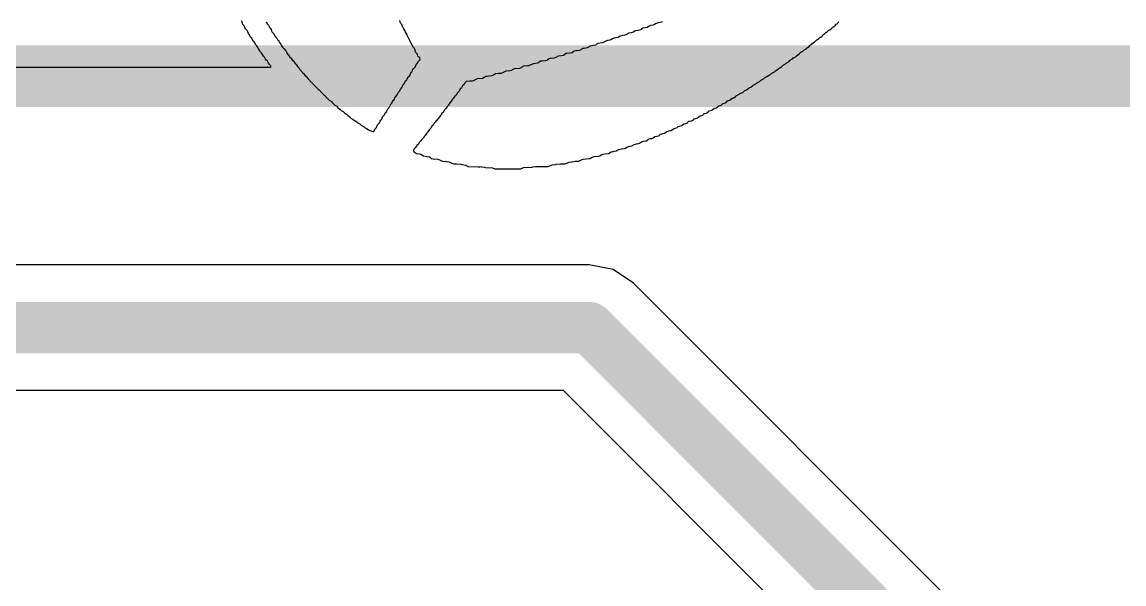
# Model space of a CAD drawing. Header units: inches. Extents: x -48 to 200, y -49 to 27.
# Drawn here: x 0.3634 to 0.5784, y 0.832 to 0.9416 of the extents above; entities that cross this region are included whole.
import ezdxf

# ---------------------------------------------------------------- set-up
doc = ezdxf.new("R2010")
doc.units = ezdxf.units.IN
doc.header["$MEASUREMENT"] = 0
for name, color, linetype in [('Bottom Overlay', 54, 'Continuous'), ('Dimension', 6, 'Continuous'), ('Top Layer', 1, 'Continuous')]:
    doc.layers.add(name, color=color, linetype=linetype)

msp = doc.modelspace()

# ---------------------------------------------------------------- linework, layer by layer
at = {"layer": 'Bottom Overlay'}
for p, q in [((0.40634, 0.94156), (0.40618, 0.94181)), ((0.43717, 0.94156), (0.43709, 0.94184)), ((0.40639, 0.94135), (0.40634, 0.94156)), ((0.40649, 0.94109), (0.40639, 0.94135)), ((0.40675, 0.94083), (0.40649, 0.94109)), ((0.40685, 0.94057), (0.40675, 0.94083)), ((0.40701, 0.94021), (0.40685, 0.94057)), ((0.40708, 0.94019), (0.40701, 0.94021)), ((0.40732, 0.9399), (0.40708, 0.94019)), ((0.40742, 0.93964), (0.40732, 0.9399)), ((0.40755, 0.93936), (0.40742, 0.93964)), ((0.41104, 0.94161), (0.41129, 0.94114)), ((0.41129, 0.94114), (0.4114, 0.94104)), ((0.4114, 0.94104), (0.41145, 0.94094)), ((0.41145, 0.94094), (0.41171, 0.94047)), ((0.41171, 0.94047), (0.41197, 0.94011)), ((0.41197, 0.94011), (0.41207, 0.93985)), ((0.41207, 0.93985), (0.41222, 0.93959)), ((0.41222, 0.93959), (0.41235, 0.93946)), ((0.43727, 0.9413), (0.43717, 0.94156)), ((0.43751, 0.94107), (0.43727, 0.9413)), ((0.43764, 0.94073), (0.43751, 0.94107)), ((0.43774, 0.94047), (0.43764, 0.94073)), ((0.43779, 0.94037), (0.43774, 0.94047)), ((0.43789, 0.94026), (0.43779, 0.94037)), ((0.4381, 0.9399), (0.43789, 0.94026)), ((0.43815, 0.9397), (0.4381, 0.9399)), ((0.43836, 0.93939), (0.43815, 0.9397)), ((0.48265, 0.93957), (0.48223, 0.93946)), ((0.48273, 0.93964), (0.48265, 0.93957)), ((0.48301, 0.93988), (0.48273, 0.93964)), ((0.48363, 0.93993), (0.48301, 0.93988)), ((0.48384, 0.93998), (0.48363, 0.93993)), ((0.48409, 0.94008), (0.48384, 0.93998)), ((0.48425, 0.94024), (0.48409, 0.94008)), ((0.48435, 0.94029), (0.48425, 0.94024)), ((0.48446, 0.94039), (0.48435, 0.94029)), ((0.48497, 0.94045), (0.48446, 0.94039)), ((0.48533, 0.9405), (0.48497, 0.94045)), ((0.48564, 0.9407), (0.48533, 0.9405)), ((0.48601, 0.94091), (0.48564, 0.9407)), ((0.48652, 0.94096), (0.48601, 0.94091)), ((0.48678, 0.94107), (0.48652, 0.94096)), ((0.48714, 0.94127), (0.48678, 0.94107)), ((0.48755, 0.94143), (0.48714, 0.94127)), ((0.48817, 0.94153), (0.48755, 0.94143)), ((0.48828, 0.94163), (0.48817, 0.94153)), ((0.52004, 0.93931), (0.5203, 0.93957)), ((0.5203, 0.93957), (0.5204, 0.93962)), ((0.5204, 0.93962), (0.52051, 0.93972)), ((0.52051, 0.93972), (0.52061, 0.93977)), ((0.52061, 0.93977), (0.52087, 0.94003)), ((0.52087, 0.94003), (0.52097, 0.94008)), ((0.52097, 0.94008), (0.52133, 0.94034)), ((0.52133, 0.94034), (0.52159, 0.9406)), ((0.52159, 0.9406), (0.52195, 0.94081)), ((0.52195, 0.94081), (0.52208, 0.94099)), ((0.52208, 0.94099), (0.52226, 0.94117)), ((0.52226, 0.94117), (0.52237, 0.94122)), ((0.52237, 0.94122), (0.5225, 0.9413)), ((0.5225, 0.9413), (0.52255, 0.9414)), ((0.52255, 0.9414), (0.52273, 0.94158)), ((0.40778, 0.93908), (0.40755, 0.93936)), ((0.40783, 0.93897), (0.40778, 0.93908)), ((0.40799, 0.93861), (0.40783, 0.93897)), ((0.4082, 0.93841), (0.40799, 0.93861)), ((0.40845, 0.93794), (0.4082, 0.93841)), ((0.40851, 0.93784), (0.40845, 0.93794)), ((0.40866, 0.93768), (0.40851, 0.93784)), ((0.40879, 0.9375), (0.40866, 0.93768)), ((0.40892, 0.93717), (0.40879, 0.9375)), ((0.41235, 0.93946), (0.41246, 0.93941)), ((0.41246, 0.93941), (0.41259, 0.93913)), ((0.41259, 0.93913), (0.41279, 0.93877)), ((0.41279, 0.93877), (0.41295, 0.93861)), ((0.41295, 0.93861), (0.41323, 0.93807)), ((0.41323, 0.93807), (0.41333, 0.93802)), ((0.41333, 0.93802), (0.41352, 0.93784)), ((0.41352, 0.93784), (0.41362, 0.93758)), ((0.41362, 0.93758), (0.41385, 0.93729)), ((0.43854, 0.9391), (0.43836, 0.93939)), ((0.43862, 0.93882), (0.43854, 0.9391)), ((0.43872, 0.93856), (0.43862, 0.93882)), ((0.43882, 0.93846), (0.43872, 0.93856)), ((0.43908, 0.93799), (0.43882, 0.93846)), ((0.43913, 0.93779), (0.43908, 0.93799)), ((0.43924, 0.93753), (0.43913, 0.93779)), ((0.43934, 0.93742), (0.43924, 0.93753)), ((0.4396, 0.93696), (0.43934, 0.93742)), ((0.47578, 0.9374), (0.47542, 0.93719)), ((0.47666, 0.9375), (0.47578, 0.9374)), ((0.47741, 0.93789), (0.47666, 0.9375)), ((0.47761, 0.93794), (0.47741, 0.93789)), ((0.47805, 0.93802), (0.47761, 0.93794)), ((0.47828, 0.9381), (0.47805, 0.93802)), ((0.47859, 0.9383), (0.47828, 0.9381)), ((0.47885, 0.93841), (0.47859, 0.9383)), ((0.47926, 0.93846), (0.47885, 0.93841)), ((0.4797, 0.93853), (0.47926, 0.93846)), ((0.47978, 0.93861), (0.4797, 0.93853)), ((0.48009, 0.93882), (0.47978, 0.93861)), ((0.48063, 0.93895), (0.48009, 0.93882)), ((0.481, 0.939), (0.48063, 0.93895)), ((0.48136, 0.93915), (0.481, 0.939)), ((0.48154, 0.93928), (0.48136, 0.93915)), ((0.4818, 0.93939), (0.48154, 0.93928)), ((0.48223, 0.93946), (0.4818, 0.93939)), ((0.51736, 0.93719), (0.51782, 0.93755)), ((0.51782, 0.93755), (0.51798, 0.93771)), ((0.51798, 0.93771), (0.51808, 0.93776)), ((0.51808, 0.93776), (0.51818, 0.93786)), ((0.51818, 0.93786), (0.51829, 0.93791)), ((0.51829, 0.93791), (0.51849, 0.93812)), ((0.51849, 0.93812), (0.51885, 0.93833)), ((0.51885, 0.93833), (0.51911, 0.93859)), ((0.51911, 0.93859), (0.51922, 0.93864)), ((0.51922, 0.93864), (0.5195, 0.93882)), ((0.5195, 0.93882), (0.51955, 0.93892)), ((0.51955, 0.93892), (0.51978, 0.93915)), ((0.51978, 0.93915), (0.52004, 0.93931)), ((0.40918, 0.93691), (0.40892, 0.93717)), ((0.40931, 0.93673), (0.40918, 0.93691)), ((0.40943, 0.93639), (0.40931, 0.93673)), ((0.40956, 0.93626), (0.40943, 0.93639)), ((0.4098, 0.93598), (0.40956, 0.93626)), ((0.4099, 0.93572), (0.4098, 0.93598)), ((0.41016, 0.93546), (0.4099, 0.93572)), ((0.41047, 0.93489), (0.41016, 0.93546)), ((0.41385, 0.93729), (0.41398, 0.93706)), ((0.41398, 0.93706), (0.41419, 0.9367)), ((0.41419, 0.9367), (0.41455, 0.93634)), ((0.41455, 0.93634), (0.4147, 0.93608)), ((0.4147, 0.93608), (0.41491, 0.93587)), ((0.41491, 0.93587), (0.41506, 0.93551)), ((0.41506, 0.93551), (0.41512, 0.93541)), ((0.41512, 0.93541), (0.41525, 0.93523)), ((0.41525, 0.93523), (0.41535, 0.93518)), ((0.43973, 0.93668), (0.4396, 0.93696)), ((0.43996, 0.93639), (0.43973, 0.93668)), ((0.44009, 0.93606), (0.43996, 0.93639)), ((0.44017, 0.93572), (0.44009, 0.93606)), ((0.44024, 0.93564), (0.44017, 0.93572)), ((0.44048, 0.93536), (0.44024, 0.93564)), ((0.44055, 0.93518), (0.44048, 0.93536)), ((0.46958, 0.93544), (0.46901, 0.93507)), ((0.47036, 0.93549), (0.46958, 0.93544)), ((0.47072, 0.93559), (0.47036, 0.93549)), ((0.47087, 0.93575), (0.47072, 0.93559)), ((0.47098, 0.9358), (0.47087, 0.93575)), ((0.47108, 0.9359), (0.47098, 0.9358)), ((0.47144, 0.93595), (0.47108, 0.9359)), ((0.47159, 0.936), (0.47144, 0.93595)), ((0.47167, 0.93598), (0.47159, 0.936)), ((0.47206, 0.936), (0.47167, 0.93598)), ((0.47232, 0.93611), (0.47206, 0.936)), ((0.47242, 0.93616), (0.47232, 0.93611)), ((0.47255, 0.93629), (0.47242, 0.93616)), ((0.47281, 0.93639), (0.47255, 0.93629)), ((0.47307, 0.93644), (0.47281, 0.93639)), ((0.47366, 0.93652), (0.47307, 0.93644)), ((0.47423, 0.93688), (0.47366, 0.93652)), ((0.4749, 0.93698), (0.47423, 0.93688)), ((0.47531, 0.93709), (0.4749, 0.93698)), ((0.47542, 0.93719), (0.47531, 0.93709)), ((0.51467, 0.93513), (0.51503, 0.93538)), ((0.51503, 0.93538), (0.51534, 0.93569)), ((0.51534, 0.93569), (0.5157, 0.9359)), ((0.5157, 0.9359), (0.51591, 0.93611)), ((0.51591, 0.93611), (0.51637, 0.93637)), ((0.51637, 0.93637), (0.51663, 0.93662)), ((0.51663, 0.93662), (0.51699, 0.93683)), ((0.51699, 0.93683), (0.51712, 0.93701)), ((0.51712, 0.93701), (0.51725, 0.93714)), ((0.51725, 0.93714), (0.51736, 0.93719)), ((0.41067, 0.93469), (0.41047, 0.93489)), ((0.41088, 0.93433), (0.41067, 0.93469)), ((0.41111, 0.93409), (0.41088, 0.93433)), ((0.41122, 0.93404), (0.41111, 0.93409)), ((0.41129, 0.93391), (0.41122, 0.93404)), ((0.41135, 0.93381), (0.41129, 0.93391)), ((0.41145, 0.93355), (0.41135, 0.93381)), ((0.41168, 0.93332), (0.41145, 0.93355)), ((0.41191, 0.93303), (0.41168, 0.93332)), ((0.41535, 0.93518), (0.41563, 0.93474)), ((0.41563, 0.93474), (0.41581, 0.93456)), ((0.41581, 0.93456), (0.41592, 0.93451)), ((0.41592, 0.93451), (0.41612, 0.9342)), ((0.41612, 0.9342), (0.41646, 0.93386)), ((0.41646, 0.93386), (0.41651, 0.93376)), ((0.41651, 0.93376), (0.41677, 0.9334)), ((0.41677, 0.9334), (0.41692, 0.93324)), ((0.41692, 0.93324), (0.41713, 0.93288)), ((0.44006, 0.93278), (0.44019, 0.93311)), ((0.44019, 0.93311), (0.44037, 0.9334)), ((0.44037, 0.9334), (0.44048, 0.9335)), ((0.44048, 0.9335), (0.44073, 0.93396)), ((0.44063, 0.93489), (0.44055, 0.93518)), ((0.44076, 0.93476), (0.44063, 0.93489)), ((0.44073, 0.93396), (0.44086, 0.93409)), ((0.44086, 0.93471), (0.44076, 0.93476)), ((0.44099, 0.93458), (0.44086, 0.93471)), ((0.44086, 0.93409), (0.44097, 0.93414)), ((0.44097, 0.93414), (0.44104, 0.93422)), ((0.44104, 0.93422), (0.44099, 0.93458)), ((0.46263, 0.93324), (0.46219, 0.93306)), ((0.46315, 0.93345), (0.46263, 0.93324)), ((0.4639, 0.93352), (0.46315, 0.93345)), ((0.46416, 0.93363), (0.4639, 0.93352)), ((0.46423, 0.93371), (0.46416, 0.93363)), ((0.46454, 0.93391), (0.46423, 0.93371)), ((0.46485, 0.93396), (0.46454, 0.93391)), ((0.46553, 0.93402), (0.46485, 0.93396)), ((0.46586, 0.93409), (0.46553, 0.93402)), ((0.46594, 0.93417), (0.46586, 0.93409)), ((0.46625, 0.93438), (0.46594, 0.93417)), ((0.46646, 0.93443), (0.46625, 0.93438)), ((0.46715, 0.93451), (0.46646, 0.93443)), ((0.46751, 0.93466), (0.46715, 0.93451)), ((0.46798, 0.93492), (0.46751, 0.93466)), ((0.4686, 0.93497), (0.46798, 0.93492)), ((0.46901, 0.93507), (0.4686, 0.93497)), ((0.51157, 0.93285), (0.51188, 0.93316)), ((0.51188, 0.93316), (0.51235, 0.93342)), ((0.51235, 0.93342), (0.5125, 0.93358)), ((0.5125, 0.93358), (0.51307, 0.93389)), ((0.51307, 0.93389), (0.5132, 0.93407)), ((0.5132, 0.93407), (0.51333, 0.9342)), ((0.51333, 0.9342), (0.51369, 0.9344)), ((0.51369, 0.9344), (0.51384, 0.93456)), ((0.51384, 0.93456), (0.51395, 0.93461)), ((0.51395, 0.93461), (0.51441, 0.93487)), ((0.51441, 0.93487), (0.51454, 0.935)), ((0.51454, 0.935), (0.51457, 0.93507)), ((0.51457, 0.93507), (0.51467, 0.93513)), ((0.0397, 0.9327), (0.41189, 0.93275)), ((0.41189, 0.93275), (0.41197, 0.93283)), ((0.41197, 0.93283), (0.41191, 0.93303)), ((0.41713, 0.93288), (0.41744, 0.93257)), ((0.41744, 0.93257), (0.4176, 0.93231)), ((0.4176, 0.93231), (0.41801, 0.9319)), ((0.41801, 0.9319), (0.41806, 0.93179)), ((0.41806, 0.93179), (0.41847, 0.93138)), ((0.41847, 0.93138), (0.41853, 0.93128)), ((0.41853, 0.93128), (0.41899, 0.93081)), ((0.43872, 0.93086), (0.43903, 0.93117)), ((0.43903, 0.93117), (0.43916, 0.93151)), ((0.43916, 0.93151), (0.43934, 0.93179)), ((0.43934, 0.93179), (0.43949, 0.93195)), ((0.43949, 0.93195), (0.4396, 0.93221)), ((0.4396, 0.93221), (0.43973, 0.93249)), ((0.43973, 0.93249), (0.43983, 0.93254)), ((0.43983, 0.93254), (0.44006, 0.93278)), ((0.45411, 0.93097), (0.45391, 0.93092)), ((0.45502, 0.93105), (0.45411, 0.93097)), ((0.45538, 0.9312), (0.45502, 0.93105)), ((0.45574, 0.93146), (0.45538, 0.9312)), ((0.45636, 0.93151), (0.45574, 0.93146)), ((0.45687, 0.93156), (0.45636, 0.93151)), ((0.45775, 0.93198), (0.45687, 0.93156)), ((0.45853, 0.93203), (0.45775, 0.93198)), ((0.45894, 0.93213), (0.45853, 0.93203)), ((0.45904, 0.93223), (0.45894, 0.93213)), ((0.45941, 0.93244), (0.45904, 0.93223)), ((0.46044, 0.93254), (0.45941, 0.93244)), ((0.4608, 0.93265), (0.46044, 0.93254)), ((0.46096, 0.9328), (0.4608, 0.93265)), ((0.46106, 0.93285), (0.46096, 0.9328)), ((0.46116, 0.93296), (0.46106, 0.93285)), ((0.46199, 0.93301), (0.46116, 0.93296)), ((0.46219, 0.93306), (0.46199, 0.93301)), ((0.50827, 0.93068), (0.50873, 0.93094)), ((0.50873, 0.93094), (0.50901, 0.93117)), ((0.50901, 0.93117), (0.5093, 0.9313)), ((0.5093, 0.9313), (0.5094, 0.93136)), ((0.5094, 0.93136), (0.50951, 0.93146)), ((0.50951, 0.93146), (0.50958, 0.93148)), ((0.50958, 0.93148), (0.50961, 0.93156)), ((0.50961, 0.93156), (0.50971, 0.93161)), ((0.50971, 0.93161), (0.51018, 0.93187)), ((0.51018, 0.93187), (0.51044, 0.93213)), ((0.51044, 0.93213), (0.511, 0.93244)), ((0.511, 0.93244), (0.51111, 0.93259)), ((0.51111, 0.93259), (0.51121, 0.93265)), ((0.51121, 0.93265), (0.51157, 0.93285)), ((0.41899, 0.93081), (0.41904, 0.93071)), ((0.41904, 0.93071), (0.4192, 0.93055)), ((0.4192, 0.93055), (0.41925, 0.93045)), ((0.41925, 0.93045), (0.41956, 0.93014)), ((0.41956, 0.93014), (0.41961, 0.93004)), ((0.41961, 0.93004), (0.41984, 0.92981)), ((0.41984, 0.92981), (0.41995, 0.92975)), ((0.41995, 0.92975), (0.42007, 0.92963)), ((0.42007, 0.92963), (0.42013, 0.92952)), ((0.42013, 0.92952), (0.42031, 0.92934)), ((0.42031, 0.92934), (0.42041, 0.92929)), ((0.42041, 0.92929), (0.42054, 0.92916)), ((0.42054, 0.92916), (0.42059, 0.92906)), ((0.42059, 0.92906), (0.42082, 0.92882)), ((0.42082, 0.92882), (0.42093, 0.92877)), ((0.42093, 0.92877), (0.42106, 0.92864)), ((0.43733, 0.92864), (0.43748, 0.9288)), ((0.43748, 0.9288), (0.43782, 0.92944)), ((0.43782, 0.92944), (0.43792, 0.9295)), ((0.43792, 0.9295), (0.4381, 0.92983)), ((0.4381, 0.92983), (0.43826, 0.93009)), ((0.43826, 0.93009), (0.43846, 0.9303)), ((0.43846, 0.9303), (0.43851, 0.9304)), ((0.43851, 0.9304), (0.43867, 0.93076)), ((0.43867, 0.93076), (0.43872, 0.93086)), ((0.44931, 0.92911), (0.4491, 0.92875)), ((0.44962, 0.92942), (0.44931, 0.92911)), ((0.44982, 0.92978), (0.44962, 0.92942)), ((0.45006, 0.92996), (0.44982, 0.92978)), ((0.45083, 0.93001), (0.45006, 0.92996)), ((0.45119, 0.93006), (0.45083, 0.93001)), ((0.4514, 0.93012), (0.45119, 0.93006)), ((0.45217, 0.93048), (0.4514, 0.93012)), ((0.45321, 0.93058), (0.45217, 0.93048)), ((0.45357, 0.93074), (0.45321, 0.93058)), ((0.45365, 0.93081), (0.45357, 0.93074)), ((0.45391, 0.93092), (0.45365, 0.93081)), ((0.50527, 0.92872), (0.50561, 0.92885)), ((0.50561, 0.92885), (0.50589, 0.92913)), ((0.50589, 0.92913), (0.50599, 0.92919)), ((0.50599, 0.92919), (0.50656, 0.9295)), ((0.50656, 0.9295), (0.50672, 0.92965)), ((0.50672, 0.92965), (0.50728, 0.92996)), ((0.50728, 0.92996), (0.50749, 0.93017)), ((0.50749, 0.93017), (0.50806, 0.93048)), ((0.50806, 0.93048), (0.50827, 0.93068)), ((0.42106, 0.92864), (0.42111, 0.92854)), ((0.42111, 0.92854), (0.42134, 0.92831)), ((0.42134, 0.92831), (0.42144, 0.92826)), ((0.42144, 0.92826), (0.42157, 0.92813)), ((0.42157, 0.92813), (0.42162, 0.92802)), ((0.42162, 0.92802), (0.4218, 0.92784)), ((0.4218, 0.92784), (0.42191, 0.92779)), ((0.42191, 0.92779), (0.42204, 0.92766)), ((0.42204, 0.92766), (0.42209, 0.92756)), ((0.42209, 0.92756), (0.42232, 0.92733)), ((0.42232, 0.92733), (0.42242, 0.92727)), ((0.42242, 0.92727), (0.42255, 0.92715)), ((0.42255, 0.92715), (0.42261, 0.92704)), ((0.42261, 0.92704), (0.42279, 0.92686)), ((0.42279, 0.92686), (0.42289, 0.92681)), ((0.42289, 0.92681), (0.42307, 0.92663)), ((0.42307, 0.92663), (0.42312, 0.92653)), ((0.43603, 0.92653), (0.43614, 0.92678)), ((0.43614, 0.92678), (0.43629, 0.92704)), ((0.43629, 0.92704), (0.4366, 0.92735)), ((0.4366, 0.92735), (0.43676, 0.92777)), ((0.43676, 0.92777), (0.43686, 0.92787)), ((0.43686, 0.92787), (0.43691, 0.92797)), ((0.43691, 0.92797), (0.43707, 0.92813)), ((0.43707, 0.92813), (0.4372, 0.92846)), ((0.4372, 0.92846), (0.43733, 0.92864)), ((0.4476, 0.92673), (0.44747, 0.9266)), ((0.44786, 0.92709), (0.4476, 0.92673)), ((0.44791, 0.9272), (0.44786, 0.92709)), ((0.44799, 0.92727), (0.44791, 0.9272)), ((0.44809, 0.92733), (0.44799, 0.92727)), ((0.44833, 0.92777), (0.44809, 0.92733)), ((0.44859, 0.92802), (0.44833, 0.92777)), ((0.44884, 0.92849), (0.44859, 0.92802)), ((0.44889, 0.92859), (0.44884, 0.92849)), ((0.44897, 0.92862), (0.44889, 0.92859)), ((0.4491, 0.92875), (0.44897, 0.92862)), ((0.50158, 0.92637), (0.50191, 0.92671)), ((0.50191, 0.92671), (0.50227, 0.92681)), ((0.50227, 0.92681), (0.50253, 0.92697)), ((0.50253, 0.92697), (0.50274, 0.92717)), ((0.50274, 0.92717), (0.50284, 0.92722)), ((0.50284, 0.92722), (0.50331, 0.92748)), ((0.50331, 0.92748), (0.50346, 0.92764)), ((0.50346, 0.92764), (0.50403, 0.92784)), ((0.50403, 0.92784), (0.50439, 0.9282)), ((0.50439, 0.9282), (0.50473, 0.92833)), ((0.50473, 0.92833), (0.50527, 0.92872)), ((0.42312, 0.92653), (0.4233, 0.92635)), ((0.4233, 0.92635), (0.42377, 0.92609)), ((0.42377, 0.92609), (0.4239, 0.92591)), ((0.4239, 0.92591), (0.42444, 0.92536)), ((0.42444, 0.92536), (0.4248, 0.92516)), ((0.4248, 0.92516), (0.42493, 0.92498)), ((0.42493, 0.92498), (0.42501, 0.92485)), ((0.42501, 0.92485), (0.42511, 0.9248)), ((0.42511, 0.9248), (0.42558, 0.92443)), ((0.43464, 0.92441), (0.43479, 0.92467)), ((0.43479, 0.92467), (0.43505, 0.92492)), ((0.43505, 0.92492), (0.43516, 0.92518)), ((0.43516, 0.92518), (0.43536, 0.92554)), ((0.43536, 0.92554), (0.43557, 0.92575)), ((0.43557, 0.92575), (0.4357, 0.92609)), ((0.4357, 0.92609), (0.4358, 0.92629)), ((0.4358, 0.92629), (0.43591, 0.92635)), ((0.43591, 0.92635), (0.43603, 0.92653)), ((0.44598, 0.92464), (0.4458, 0.92446)), ((0.44608, 0.92469), (0.44598, 0.92464)), ((0.44616, 0.92477), (0.44608, 0.92469)), ((0.44636, 0.92513), (0.44616, 0.92477)), ((0.44654, 0.92531), (0.44636, 0.92513)), ((0.44688, 0.9258), (0.44654, 0.92531)), ((0.44693, 0.92591), (0.44688, 0.9258)), ((0.44714, 0.92611), (0.44693, 0.92591)), ((0.44737, 0.92655), (0.44714, 0.92611)), ((0.44747, 0.9266), (0.44737, 0.92655)), ((0.49796, 0.92441), (0.49827, 0.92467)), ((0.49827, 0.92467), (0.49856, 0.9248)), ((0.49856, 0.9248), (0.49887, 0.92485)), ((0.49887, 0.92485), (0.49933, 0.92521)), ((0.49933, 0.92521), (0.49959, 0.92531)), ((0.49959, 0.92531), (0.4998, 0.92536)), ((0.4998, 0.92536), (0.50008, 0.9256)), ((0.50008, 0.9256), (0.50016, 0.92567)), ((0.50016, 0.92567), (0.50042, 0.92578)), ((0.50042, 0.92578), (0.50075, 0.92591)), ((0.50075, 0.92591), (0.50104, 0.92619)), ((0.50104, 0.92619), (0.50124, 0.92624)), ((0.50124, 0.92624), (0.50158, 0.92637)), ((0.42558, 0.92443), (0.42568, 0.92433)), ((0.42568, 0.92433), (0.42604, 0.92412)), ((0.42604, 0.92412), (0.4263, 0.92387)), ((0.4263, 0.92387), (0.4264, 0.92381)), ((0.4264, 0.92381), (0.42669, 0.92358)), ((0.42669, 0.92358), (0.42687, 0.9234)), ((0.42687, 0.9234), (0.42697, 0.92335)), ((0.42697, 0.92335), (0.42731, 0.92312)), ((0.42731, 0.92312), (0.42736, 0.92301)), ((0.42736, 0.92301), (0.42754, 0.92283)), ((0.42754, 0.92283), (0.428, 0.92257)), ((0.428, 0.92257), (0.42816, 0.92242)), ((0.42816, 0.92242), (0.42873, 0.92211)), ((0.43327, 0.92227), (0.4334, 0.92245)), ((0.4334, 0.92245), (0.43356, 0.9226)), ((0.43356, 0.9226), (0.43374, 0.92309)), ((0.43374, 0.92309), (0.43402, 0.92338)), ((0.43402, 0.92338), (0.43433, 0.92394)), ((0.43433, 0.92394), (0.43454, 0.92415)), ((0.43454, 0.92415), (0.43464, 0.92441)), ((0.44425, 0.92234), (0.44401, 0.92206)), ((0.4443, 0.92245), (0.44425, 0.92234)), ((0.44466, 0.92281), (0.4443, 0.92245)), ((0.44481, 0.92307), (0.44466, 0.92281)), ((0.44512, 0.92338), (0.44481, 0.92307)), ((0.44538, 0.92384), (0.44512, 0.92338)), ((0.44546, 0.92392), (0.44538, 0.92384)), ((0.44569, 0.9242), (0.44546, 0.92392)), ((0.4458, 0.92446), (0.44569, 0.9242)), ((0.49401, 0.92232), (0.49437, 0.92252)), ((0.49437, 0.92252), (0.49453, 0.92268)), ((0.49453, 0.92268), (0.49504, 0.92283)), ((0.49504, 0.92283), (0.49541, 0.92304)), ((0.49541, 0.92304), (0.49556, 0.92319)), ((0.49556, 0.92319), (0.49621, 0.92343)), ((0.49621, 0.92343), (0.49631, 0.92353)), ((0.49631, 0.92353), (0.49636, 0.92363)), ((0.49636, 0.92363), (0.49644, 0.92371)), ((0.49644, 0.92371), (0.49664, 0.92376)), ((0.49664, 0.92376), (0.49711, 0.92387)), ((0.49711, 0.92387), (0.49747, 0.92423)), ((0.49747, 0.92423), (0.49796, 0.92441)), ((0.42873, 0.92211), (0.42883, 0.92196)), ((0.42883, 0.92196), (0.42893, 0.9219)), ((0.42893, 0.9219), (0.42929, 0.9217)), ((0.42929, 0.9217), (0.4296, 0.92139)), ((0.4296, 0.92139), (0.42994, 0.92126)), ((0.42994, 0.92126), (0.43012, 0.92113)), ((0.43012, 0.92113), (0.43033, 0.92092)), ((0.43033, 0.92092), (0.43059, 0.92082)), ((0.43059, 0.92082), (0.43095, 0.92061)), ((0.43095, 0.92061), (0.4311, 0.92046)), ((0.4311, 0.92046), (0.43159, 0.92028)), ((0.43159, 0.92028), (0.43182, 0.9202)), ((0.43182, 0.9202), (0.43203, 0.92025)), ((0.43203, 0.92025), (0.43211, 0.92033)), ((0.43211, 0.92033), (0.43224, 0.92066)), ((0.43224, 0.92066), (0.43237, 0.92084)), ((0.43237, 0.92084), (0.43252, 0.921)), ((0.43252, 0.921), (0.43257, 0.9211)), ((0.43257, 0.9211), (0.43268, 0.92136)), ((0.43268, 0.92136), (0.43273, 0.92152)), ((0.43273, 0.92152), (0.43314, 0.92193)), ((0.43314, 0.92193), (0.43327, 0.92227)), ((0.44259, 0.92017), (0.44244, 0.92002)), ((0.44285, 0.92053), (0.44259, 0.92017)), ((0.4429, 0.92064), (0.44285, 0.92053)), ((0.44298, 0.92066), (0.4429, 0.92064)), ((0.44324, 0.92092), (0.44298, 0.92066)), ((0.44337, 0.92126), (0.44324, 0.92092)), ((0.44358, 0.92146), (0.44337, 0.92126)), ((0.44383, 0.92183), (0.44358, 0.92146)), ((0.44388, 0.92193), (0.44383, 0.92183)), ((0.44401, 0.92206), (0.44388, 0.92193)), ((0.4891, 0.92015), (0.48921, 0.9202)), ((0.48921, 0.9202), (0.48947, 0.9203)), ((0.48947, 0.9203), (0.48967, 0.92035)), ((0.48967, 0.92035), (0.48998, 0.92041)), ((0.48998, 0.92041), (0.4906, 0.92082)), ((0.4906, 0.92082), (0.49089, 0.9209)), ((0.49089, 0.9209), (0.49122, 0.92103)), ((0.49122, 0.92103), (0.49132, 0.92113)), ((0.49132, 0.92113), (0.49143, 0.92118)), ((0.49143, 0.92118), (0.49169, 0.92128)), ((0.49169, 0.92128), (0.49215, 0.92139)), ((0.49215, 0.92139), (0.49251, 0.92175)), ((0.49251, 0.92175), (0.49287, 0.9218)), ((0.49287, 0.9218), (0.49321, 0.92193)), ((0.49321, 0.92193), (0.49331, 0.92203)), ((0.49331, 0.92203), (0.49336, 0.92214)), ((0.49336, 0.92214), (0.49344, 0.92221)), ((0.49344, 0.92221), (0.49365, 0.92227)), ((0.49365, 0.92227), (0.49401, 0.92232)), ((0.44092, 0.91813), (0.44066, 0.91772)), ((0.44102, 0.91818), (0.44092, 0.91813)), ((0.4412, 0.91837), (0.44102, 0.91818)), ((0.44135, 0.91862), (0.4412, 0.91837)), ((0.44166, 0.91893), (0.44135, 0.91862)), ((0.44172, 0.91904), (0.44166, 0.91893)), ((0.44182, 0.91914), (0.44172, 0.91904)), ((0.44187, 0.91924), (0.44182, 0.91914)), ((0.44205, 0.91942), (0.44187, 0.91924)), ((0.44239, 0.91991), (0.44205, 0.91942)), ((0.44244, 0.92002), (0.44239, 0.91991)), ((0.48389, 0.91798), (0.48425, 0.91824)), ((0.48425, 0.91824), (0.48461, 0.91834)), ((0.48461, 0.91834), (0.48518, 0.91839)), ((0.48518, 0.91839), (0.48546, 0.91862)), ((0.48546, 0.91862), (0.48559, 0.91875)), ((0.48559, 0.91875), (0.48593, 0.91883)), ((0.48593, 0.91883), (0.48624, 0.91888)), ((0.48624, 0.91888), (0.4865, 0.91899)), ((0.4865, 0.91899), (0.48681, 0.91919)), ((0.48681, 0.91919), (0.48688, 0.91927)), ((0.48688, 0.91927), (0.48761, 0.91937)), ((0.48761, 0.91937), (0.48789, 0.91961)), ((0.48789, 0.91961), (0.48802, 0.91973)), ((0.48802, 0.91973), (0.48843, 0.91984)), ((0.48843, 0.91984), (0.48874, 0.91989)), ((0.48874, 0.91989), (0.4891, 0.92015)), ((0.43986, 0.91676), (0.43975, 0.91651)), ((0.43975, 0.91651), (0.4398, 0.9163)), ((0.4398, 0.9163), (0.43988, 0.91622)), ((0.44011, 0.91702), (0.43986, 0.91676)), ((0.43988, 0.91622), (0.43999, 0.91617)), ((0.43999, 0.91617), (0.44035, 0.91591)), ((0.44037, 0.91738), (0.44011, 0.91702)), ((0.44035, 0.91591), (0.44086, 0.91586)), ((0.44042, 0.91749), (0.44037, 0.91738)), ((0.44066, 0.91772), (0.44042, 0.91749)), ((0.47712, 0.91586), (0.47779, 0.91591)), ((0.47779, 0.91591), (0.47836, 0.91627)), ((0.47836, 0.91627), (0.47872, 0.91633)), ((0.47872, 0.91633), (0.47893, 0.91638)), ((0.47893, 0.91638), (0.47939, 0.91643)), ((0.47939, 0.91643), (0.47986, 0.91669)), ((0.47986, 0.91669), (0.48012, 0.91679)), ((0.48012, 0.91679), (0.48032, 0.91684)), ((0.48032, 0.91684), (0.48092, 0.91692)), ((0.48092, 0.91692), (0.48112, 0.91697)), ((0.48112, 0.91697), (0.48141, 0.91715)), ((0.48141, 0.91715), (0.48177, 0.91731)), ((0.48177, 0.91731), (0.48198, 0.91736)), ((0.48198, 0.91736), (0.48234, 0.91741)), ((0.48234, 0.91741), (0.4828, 0.91767)), ((0.4828, 0.91767), (0.48306, 0.91777)), ((0.48306, 0.91777), (0.48327, 0.91782)), ((0.48327, 0.91782), (0.48371, 0.9179)), ((0.48371, 0.9179), (0.48389, 0.91798)), ((0.44086, 0.91586), (0.44117, 0.91581)), ((0.44117, 0.91581), (0.44174, 0.91545)), ((0.44174, 0.91545), (0.44246, 0.91534)), ((0.44246, 0.91534), (0.44288, 0.91529)), ((0.44288, 0.91529), (0.44316, 0.91506)), ((0.44316, 0.91506), (0.44324, 0.91498)), ((0.44324, 0.91498), (0.4436, 0.91488)), ((0.4436, 0.91488), (0.44453, 0.91483)), ((0.44453, 0.91483), (0.44541, 0.91441)), ((0.44541, 0.91441), (0.4459, 0.91439)), ((0.4459, 0.91439), (0.44598, 0.91441)), ((0.44598, 0.91441), (0.44613, 0.91436)), ((0.44613, 0.91436), (0.4467, 0.91431)), ((0.4467, 0.91431), (0.44727, 0.91405)), ((0.44727, 0.91405), (0.44763, 0.91395)), ((0.44763, 0.91395), (0.44815, 0.9139)), ((0.44815, 0.9139), (0.44908, 0.91385)), ((0.44908, 0.91385), (0.44923, 0.91379)), ((0.44923, 0.91379), (0.44995, 0.91369)), ((0.46651, 0.91361), (0.46679, 0.91374)), ((0.46679, 0.91374), (0.46746, 0.91379)), ((0.46746, 0.91379), (0.46762, 0.91385)), ((0.46762, 0.91385), (0.46844, 0.9139)), ((0.46844, 0.9139), (0.46937, 0.91395)), ((0.46937, 0.91395), (0.46994, 0.91421)), ((0.46994, 0.91421), (0.47015, 0.91426)), ((0.47015, 0.91426), (0.47064, 0.91434)), ((0.47064, 0.91434), (0.47134, 0.91441)), ((0.47134, 0.91441), (0.47201, 0.91447)), ((0.47201, 0.91447), (0.47268, 0.91478)), ((0.47268, 0.91478), (0.47289, 0.91483)), ((0.47289, 0.91483), (0.4734, 0.91488)), ((0.4734, 0.91488), (0.47402, 0.91493)), ((0.47402, 0.91493), (0.47418, 0.91498)), ((0.47418, 0.91498), (0.47428, 0.91503)), ((0.47428, 0.91503), (0.47464, 0.91524)), ((0.47464, 0.91524), (0.475, 0.91534)), ((0.475, 0.91534), (0.47591, 0.91542)), ((0.47591, 0.91542), (0.47611, 0.91547)), ((0.47611, 0.91547), (0.47653, 0.91573)), ((0.47653, 0.91573), (0.47676, 0.91581)), ((0.47676, 0.91581), (0.47712, 0.91586)), ((0.44995, 0.91369), (0.45006, 0.91359)), ((0.45006, 0.91359), (0.45016, 0.91354)), ((0.45016, 0.91354), (0.45042, 0.91343)), ((0.45042, 0.91343), (0.45236, 0.91336)), ((0.45236, 0.91336), (0.45274, 0.91333)), ((0.45274, 0.91333), (0.4529, 0.91338)), ((0.4529, 0.91338), (0.45305, 0.91333)), ((0.45305, 0.91333), (0.45362, 0.91328)), ((0.45362, 0.91328), (0.45378, 0.91323)), ((0.45378, 0.91323), (0.45517, 0.91317)), ((0.45517, 0.91317), (0.45564, 0.91297)), ((0.45564, 0.91297), (0.456, 0.91292)), ((0.456, 0.91292), (0.4607, 0.91297)), ((0.4607, 0.91297), (0.46126, 0.91323)), ((0.46126, 0.91323), (0.46292, 0.91328)), ((0.46292, 0.91328), (0.46307, 0.91333)), ((0.46307, 0.91333), (0.46359, 0.91338)), ((0.46359, 0.91338), (0.46602, 0.91343)), ((0.46602, 0.91343), (0.46617, 0.91348)), ((0.46617, 0.91348), (0.46651, 0.91361))]:
    msp.add_line(p, q, dxfattribs=at)
at = {"layer": 'Dimension'}
msp.add_lwpolyline([(-0.067, 0.931, 0.012, 0.012, 0), (3.933, 0.931, 0.012, 0.012, 0)], format="xyseb", dxfattribs=at)
at = {"layer": 'Top Layer'}
for p, q in [((0.47404, 0.89424), (0.10891, 0.89424)), ((0.47872, 0.8933), (0.47404, 0.89424)), ((0.48269, 0.89065), (0.47872, 0.8933)), ((0.6199, 0.75344), (0.48269, 0.89065)), ((0.10891, 0.86976), (0.46897, 0.86976)), ((0.46897, 0.86976), (0.53988, 0.79885))]:
    msp.add_line(p, q, dxfattribs=at)
for points in [[(0.03498, 0.882, 0.01, 0.01, 0), (0.47404, 0.882, 0.01, 0.01, 0)], [(0.47404, 0.882, 0.01, 0.01, 0), (0.61125, 0.74479, 0.01, 0.01, 0)]]:
    msp.add_lwpolyline(points, format="xyseb", dxfattribs=at)
msp.add_lwpolyline([(0.47154, 0.882, 0.005, 0.005, 1), (0.47654, 0.882, 0.005, 0.005, 1)], format="xyseb", close=True, dxfattribs=at)
msp.add_lwpolyline([(0.47154, 0.882, 0.005, 0.005, 1), (0.47654, 0.882, 0.005, 0.005, 1)], format="xyseb", close=True, dxfattribs=at)

doc.saveas('drawing.dxf')
